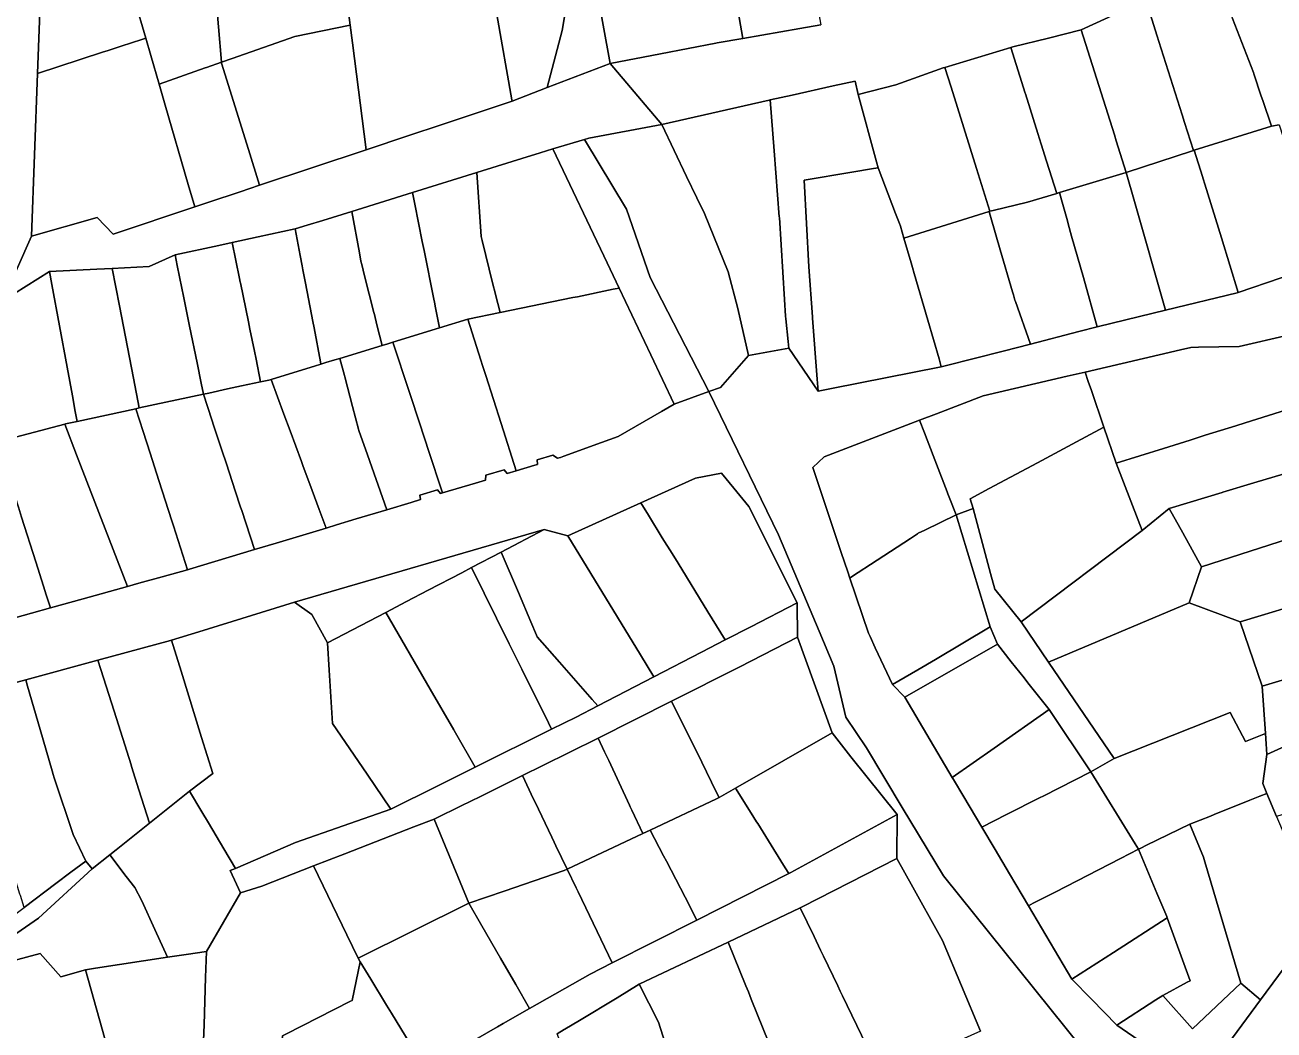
# Model space of a CAD drawing. Header units: inches. Extents: x 469449 to 472390, y 1000542 to 1004361.
# Drawn here: x 471324.5 to 471535.2, y 1001731.5 to 1001900.9 of the extents above; entities that cross this region are included whole.
import ezdxf

# ---------------------------------------------------------------- set-up
doc = ezdxf.new("R2010")
doc.units = ezdxf.units.IN
doc.header["$MEASUREMENT"] = 0
doc.layers.add('Gulele_10_07_New_Parcel', color=7, linetype='Continuous')

msp = doc.modelspace()

# ---------------------------------------------------------------- linework, layer by layer
at = {"layer": 'Gulele_10_07_New_Parcel'}
for points in [[(471309.84, 1001982.46), (471324.54, 1001937.45), (471326.02, 1001919.68), (471327.15, 1001906.08), (471326.65, 1001892.74), (471325.63, 1001865.32), (471320.82, 1001854.41)], [(471420.76, 1001908), (471423.2, 1001894.43), (471412.58, 1001890.35), (471415.13, 1001899.99), (471415.83, 1001904.31)], [(471507.21, 1001902.2), (471502.66, 1001900.08), (471497.13, 1001898.71), (471491.13, 1001897.22), (471490.8, 1001897.12), (471479.66, 1001893.76), (471479.35, 1001893.67), (471472.17, 1001891.1), (471471.39, 1001890.82), (471465.04, 1001889.19), (471464.52, 1001891.45), (471460.82, 1001890.63), (471453.9, 1001889.1), (471450.17, 1001888.27), (471450.02, 1001888.24), (471431.91, 1001884.13), (471423.2, 1001894.43), (471431.71, 1001896.06), (471441.01, 1001897.85), (471441.28, 1001897.9), (471445.56, 1001898.64), (471455.18, 1001900.32), (471458.72, 1001900.94)], [(471536.02, 1001884.09), (471534.72, 1001883.83), (471533.27, 1001888.17), (471533.01, 1001888.94), (471531.77, 1001892.65), (471531.69, 1001892.91), (471528.13, 1001901.99)], [(471510.25, 1001719.21), (471479.44, 1001757.52), (471472.47, 1001769.01), (471466.43, 1001779.06), (471462.96, 1001784.23), (471460.93, 1001792.85), (471458.46, 1001798.72), (471451.59, 1001814.98), (471439.87, 1001839.12), (471441.8, 1001839.82), (471446.55, 1001845.22), (471453.32, 1001846.45), (471458.28, 1001839.22), (471460.55, 1001839.67), (471479.05, 1001843.32), (471479.68, 1001843.44), (471484.61, 1001844.71), (471489.48, 1001845.96), (471494.08, 1001847.14), (471502.23, 1001849.24), (471505.33, 1001850.04), (471505.56, 1001850.1), (471516.83, 1001852.84), (471528.93, 1001855.79), (471529.1, 1001855.85), (471543.61, 1001860.74)], [(471537.52, 1001848.63), (471529.26, 1001846.7), (471522.4, 1001846.6), (471521.15, 1001846.58), (471519.4, 1001846.17), (471503.31, 1001842.41), (471500.26, 1001841.7), (471486.12, 1001838.4), (471478.24, 1001835.39), (471475.37, 1001834.29), (471459.27, 1001828.14), (471457.38, 1001826.34), (471462.19, 1001812.02), (471463.28, 1001808.77), (471463.65, 1001807.7), (471466.78, 1001798.38), (471467.04, 1001797.83), (471467.92, 1001795.95), (471470.83, 1001789.74), (471472.88, 1001787.61), (471480.89, 1001774.1), (471481.12, 1001773.73), (471482.84, 1001770.82), (471485.88, 1001765.7), (471488.12, 1001761.93), (471490.53, 1001757.87), (471493.74, 1001752.47), (471501.07, 1001740.11), (471504.39, 1001736.71), (471508.64, 1001732.36), (471522.67, 1001722.71)], [(471316.9, 1001799.37), (471325.64, 1001801.79), (471328.82, 1001802.67), (471334.37, 1001804.21), (471341.83, 1001806.28), (471343.75, 1001806.81), (471347.66, 1001807.9), (471351.95, 1001809.08), (471352.27, 1001809.17), (471363.25, 1001812.48), (471366.9, 1001813.58), (471375.3, 1001816.12), (471377.04, 1001816.64), (471380.38, 1001817.65), (471385.55, 1001819.2), (471389.65, 1001820.44), (471391.2, 1001820.91), (471391.13, 1001821.64), (471394.12, 1001822.58), (471394.62, 1001821.94), (471394.95, 1001822.04), (471400.48, 1001823.71), (471402.18, 1001824.22), (471402.23, 1001825.05), (471405.35, 1001825.93), (471405.83, 1001825.32), (471407.37, 1001825.78), (471410.52, 1001826.73), (471410.95, 1001826.86), (471410.9, 1001827.6), (471413.54, 1001828.38), (471414.33, 1001827.88), (471414.85, 1001828.04), (471415.41, 1001828.24), (471421.75, 1001830.52), (471424.56, 1001831.53), (471431.84, 1001835.74), (471434.02, 1001837), (471439.87, 1001839.12), (471451.59, 1001814.98), (471458.46, 1001798.72), (471460.93, 1001792.85), (471462.96, 1001784.23), (471466.43, 1001779.06), (471472.47, 1001769.01), (471479.44, 1001757.52), (471510.25, 1001719.21)], [(471485.66, 1001731.31), (471482.45, 1001738.95), (471479.24, 1001746.6), (471478.67, 1001747.62), (471474.25, 1001755.58), (471471.55, 1001760.44), (471471.58, 1001767.87), (471463.82, 1001777.59), (471460.67, 1001781.6), (471454.81, 1001797.75), (471454.72, 1001803.54), (471446.62, 1001819.75), (471444.09, 1001822.82), (471441.97, 1001825.37), (471437.62, 1001824.53), (471428.38, 1001820.36), (471416.05, 1001814.83), (471412.08, 1001815.87), (471369.97, 1001803.65), (471353.85, 1001798.64), (471349.25, 1001797.21), (471349.08, 1001797.16), (471336.84, 1001793.85), (471324.67, 1001790.56), (471317.32, 1001788.58)], [(471392, 1001725.04), (471404.22, 1001732.06), (471405.17, 1001732.6), (471409.61, 1001735.14), (471419.81, 1001740.96), (471423.52, 1001742.84), (471437.83, 1001750.06), (471453.36, 1001757.89), (471453.66, 1001758.05), (471471.58, 1001767.87), (471471.55, 1001760.44), (471455.6, 1001752.29), (471455.26, 1001752.13), (471443.11, 1001746.35), (471428.08, 1001739.22), (471424.37, 1001736.97), (471418.02, 1001733.14), (471415.55, 1001731.64), (471415.44, 1001731.58), (471414.29, 1001730.86)], [(471320.12, 1001742.54), (471327.07, 1001744.43), (471330.57, 1001740.47), (471334.71, 1001741.67), (471337.54, 1001731.65), (471338.44, 1001728.45), (471344.08, 1001728.43), (471344.83, 1001728.43), (471354.58, 1001728.39), (471357.41, 1001726.84), (471355.86, 1001721.04), (471338.01, 1001716.02), (471332.17, 1001714.37), (471332.45, 1001720.58), (471330.27, 1001720.69), (471330.28, 1001721.28), (471330.33, 1001723.91), (471306.72, 1001723.51)]]:
    msp.add_lwpolyline(points, dxfattribs=at)
for points in [[(471415.83, 1001904.31), (471415.13, 1001899.99), (471412.58, 1001890.35), (471406.69, 1001888.08), (471406.65, 1001888.31), (471404.1, 1001902.7), (471390.43, 1001911.62), (471378.19, 1001910.26), (471377.43, 1001916.26), (471376.47, 1001922.9), (471366.33, 1001933.75), (471347.24, 1001957.57), (471355.78, 1001959.36), (471360.54, 1001945.26), (471368.16, 1001938.59), (471376.3, 1001928.25), (471395.82, 1001912.22)], [(471455.18, 1001900.32), (471445.56, 1001898.64), (471444.98, 1001902.15), (471443.64, 1001910.12), (471442.91, 1001914.49), (471442.09, 1001919.43), (471442.01, 1001920.65), (471454.69, 1001923.24), (471455.81, 1001917.05), (471455.89, 1001916.6), (471457.96, 1001905.16), (471458.72, 1001900.94)], [(471359.46, 1001895.27), (471357.68, 1001894.64), (471357.18, 1001900.59), (471356.55, 1001908.04), (471356.39, 1001910.02), (471355.79, 1001917.19), (471376.47, 1001922.9), (471377.43, 1001916.26), (471378.19, 1001910.26), (471379.38, 1001900.88), (471370.01, 1001898.96), (471367.95, 1001898.24)], [(471431.71, 1001896.06), (471423.2, 1001894.43), (471420.76, 1001908), (471420.72, 1001908.16), (471419.19, 1001914.09), (471419.1, 1001914.46), (471418.99, 1001917.24), (471423.62, 1001917.31), (471427.01, 1001917.36), (471437.43, 1001919.28), (471440.13, 1001919.36), (471442.09, 1001919.43), (471442.91, 1001914.49), (471443.64, 1001910.12), (471444.98, 1001902.15), (471445.56, 1001898.64), (471441.28, 1001897.9), (471441.01, 1001897.85)], [(471354.91, 1001893.67), (471347.15, 1001890.95), (471345.76, 1001895.76), (471344.91, 1001898.71), (471343.08, 1001905), (471342.59, 1001906.72), (471341.89, 1001909.11), (471341.17, 1001911.61), (471347.14, 1001913.89), (471349.94, 1001914.96), (471355.79, 1001917.19), (471356.39, 1001910.02), (471356.55, 1001908.04), (471357.18, 1001900.59), (471357.68, 1001894.64), (471355.16, 1001893.76)], [(471330.22, 1001893.91), (471326.65, 1001892.74), (471327.15, 1001906.08), (471330.96, 1001907.58), (471338.65, 1001910.61), (471341.17, 1001911.61), (471341.89, 1001909.11), (471342.59, 1001906.72), (471343.08, 1001905), (471344.91, 1001898.71), (471344.23, 1001898.49), (471340.74, 1001897.35), (471338.56, 1001896.63), (471337.61, 1001896.32)], [(471389.28, 1001882.29), (471382.04, 1001879.87), (471379.76, 1001897.9), (471379.38, 1001900.88), (471378.19, 1001910.26), (471390.43, 1001911.62), (471404.1, 1001902.7), (471406.65, 1001888.31), (471406.69, 1001888.08), (471394.69, 1001884.09)], [(471521.7, 1001879.79), (471521.57, 1001879.75), (471520.06, 1001884.49), (471519.65, 1001885.78), (471515.72, 1001898.15), (471515.44, 1001899.03), (471513.97, 1001903.67), (471526.47, 1001906.24), (471528.13, 1001901.99), (471531.69, 1001892.91), (471531.77, 1001892.65), (471533.01, 1001888.94), (471533.27, 1001888.17), (471534.72, 1001883.83)], [(471521.39, 1001879.69), (471510.24, 1001876.05), (471508.55, 1001881.39), (471508.24, 1001882.4), (471502.66, 1001900.08), (471507.21, 1001902.2), (471507.54, 1001902.35), (471513.97, 1001903.67), (471515.44, 1001899.03), (471515.72, 1001898.15), (471519.65, 1001885.78), (471520.06, 1001884.49), (471521.57, 1001879.75)], [(471382.04, 1001879.87), (471364.08, 1001873.89), (471362.21, 1001879.92), (471357.69, 1001894.49), (471357.68, 1001894.64), (471359.46, 1001895.27), (471367.95, 1001898.24), (471370.01, 1001898.96), (471379.38, 1001900.88), (471379.76, 1001897.9)], [(471498.98, 1001872.65), (471498.52, 1001872.52), (471496.81, 1001877.97), (471495.91, 1001880.84), (471495.35, 1001882.62), (471493.25, 1001889.31), (471493.21, 1001889.42), (471490.8, 1001897.12), (471491.13, 1001897.22), (471497.13, 1001898.71), (471502.66, 1001900.08), (471508.24, 1001882.4), (471508.55, 1001881.39), (471510.24, 1001876.05)], [(471353.15, 1001870.25), (471339.4, 1001865.67), (471336.72, 1001868.46), (471325.63, 1001865.32), (471326.65, 1001892.74), (471330.22, 1001893.91), (471337.61, 1001896.32), (471338.56, 1001896.63), (471340.74, 1001897.35), (471344.23, 1001898.49), (471344.91, 1001898.71), (471345.76, 1001895.76), (471347.15, 1001890.95), (471348.18, 1001887.42), (471352.06, 1001874.03)], [(471487.81, 1001869.67), (471487.25, 1001869.54), (471485.01, 1001876.7), (471480.7, 1001890.45), (471479.66, 1001893.76), (471490.8, 1001897.12), (471493.21, 1001889.42), (471493.25, 1001889.31), (471495.35, 1001882.62), (471495.91, 1001880.84), (471496.81, 1001877.97), (471498.52, 1001872.52), (471493.57, 1001871.03)], [(471431.91, 1001884.13), (471419.61, 1001881.85), (471418.88, 1001881.63), (471413.57, 1001880.03), (471411.39, 1001879.36), (471408.33, 1001878.41), (471404.16, 1001877.11), (471400.7, 1001876.04), (471389.88, 1001872.68), (471379.66, 1001869.5), (471374.75, 1001867.98), (471372.14, 1001867.17), (471370.08, 1001866.53), (471363.83, 1001865.18), (471359.46, 1001864.23), (471357.22, 1001863.75), (471349.86, 1001862.16), (471345.49, 1001860.18), (471339.23, 1001859.88), (471336.66, 1001859.75), (471328.68, 1001859.36), (471320.82, 1001854.41), (471325.63, 1001865.32), (471336.72, 1001868.46), (471339.4, 1001865.67), (471353.15, 1001870.25), (471355.51, 1001871.03), (471360.8, 1001872.8), (471364.08, 1001873.89), (471382.04, 1001879.87), (471389.28, 1001882.29), (471394.69, 1001884.09), (471406.69, 1001888.08), (471412.58, 1001890.35), (471423.2, 1001894.43)], [(471355.51, 1001871.03), (471353.15, 1001870.25), (471352.06, 1001874.03), (471348.18, 1001887.42), (471347.15, 1001890.95), (471354.91, 1001893.67), (471355.16, 1001893.76), (471357.68, 1001894.64), (471357.69, 1001894.49), (471362.21, 1001879.92), (471364.08, 1001873.89), (471360.8, 1001872.8)], [(471487.1, 1001869.49), (471472.75, 1001864.98), (471472.15, 1001867.03), (471471.99, 1001867.45), (471471.35, 1001869.13), (471468.38, 1001876.83), (471468.11, 1001877.86), (471465.04, 1001889.19), (471471.39, 1001890.82), (471472.17, 1001891.1), (471479.35, 1001893.67), (471479.66, 1001893.76), (471480.7, 1001890.45), (471485.01, 1001876.7), (471487.25, 1001869.54)], [(471458.13, 1001841.21), (471458.28, 1001839.22), (471453.32, 1001846.45), (471453.21, 1001847.56), (471452.85, 1001851.38), (471452.8, 1001851.85), (471452.63, 1001854.62), (471451.74, 1001868.46), (471451.73, 1001868.57), (471450.85, 1001879.68), (471450.17, 1001888.27), (471453.9, 1001889.1), (471460.82, 1001890.63), (471464.52, 1001891.45), (471465.04, 1001889.19), (471468.11, 1001877.86), (471468.38, 1001876.83), (471467.63, 1001876.7), (471463.96, 1001876.09), (471455.91, 1001874.76), (471456.73, 1001860.16), (471457.32, 1001851.73), (471457.34, 1001851.49)], [(471453.32, 1001846.45), (471446.55, 1001845.22), (471444.74, 1001853.15), (471443.11, 1001859.3), (471439.12, 1001869.15), (471437.84, 1001871.8), (471436.11, 1001875.39), (471431.91, 1001884.13), (471450.02, 1001888.24), (471450.17, 1001888.27), (471450.85, 1001879.68), (471451.73, 1001868.57), (471451.74, 1001868.46), (471452.63, 1001854.62), (471452.8, 1001851.85), (471452.85, 1001851.38), (471453.21, 1001847.56)], [(471436.11, 1001875.39), (471437.84, 1001871.8), (471439.12, 1001869.15), (471443.11, 1001859.3), (471444.74, 1001853.15), (471446.55, 1001845.22), (471441.8, 1001839.82), (471439.87, 1001839.12), (471429.93, 1001858.35), (471425.99, 1001869.89), (471418.88, 1001881.63), (471419.61, 1001881.85), (471431.91, 1001884.13)], [(471543.61, 1001860.74), (471529.1, 1001855.85), (471526.27, 1001865.03), (471523.46, 1001874.11), (471523.19, 1001874.97), (471523.07, 1001875.36), (471521.7, 1001879.79), (471534.72, 1001883.83), (471536.02, 1001884.09), (471537.38, 1001879.9)], [(471439.87, 1001839.12), (471434.02, 1001837), (471430.06, 1001845.33), (471424.72, 1001856.57), (471422.69, 1001860.84), (471413.57, 1001880.03), (471418.88, 1001881.63), (471425.99, 1001869.89), (471429.93, 1001858.35)], [(471416.9, 1001854.96), (471404.64, 1001852.44), (471403.88, 1001855.5), (471403.82, 1001855.75), (471403.45, 1001857.24), (471401.62, 1001864.6), (471401.46, 1001865.24), (471400.7, 1001876.04), (471404.16, 1001877.11), (471408.33, 1001878.41), (471411.39, 1001879.36), (471413.57, 1001880.03), (471422.69, 1001860.84), (471424.72, 1001856.57), (471423.71, 1001856.36), (471417.72, 1001855.12)], [(471528.93, 1001855.79), (471516.83, 1001852.84), (471511.62, 1001871.18), (471510.24, 1001876.05), (471521.39, 1001879.69), (471521.57, 1001879.75), (471521.7, 1001879.79), (471523.07, 1001875.36), (471523.19, 1001874.97), (471523.46, 1001874.11), (471526.27, 1001865.03), (471529.1, 1001855.85)], [(471460.55, 1001839.67), (471458.28, 1001839.22), (471458.13, 1001841.21), (471457.34, 1001851.49), (471457.32, 1001851.73), (471456.73, 1001860.16), (471455.91, 1001874.76), (471463.96, 1001876.09), (471467.63, 1001876.7), (471468.38, 1001876.83), (471471.35, 1001869.13), (471471.99, 1001867.45), (471472.15, 1001867.03), (471472.75, 1001864.98), (471473.95, 1001860.85), (471474.19, 1001860.04), (471474.48, 1001859.02), (471476.77, 1001851.15), (471478.67, 1001844.63), (471479.05, 1001843.32)], [(471399.21, 1001851.32), (471394.45, 1001849.86), (471393.77, 1001853.26), (471393.59, 1001854.17), (471393.49, 1001854.68), (471391.84, 1001862.88), (471391.53, 1001864.43), (471390.27, 1001870.73), (471389.88, 1001872.68), (471400.7, 1001876.04), (471401.46, 1001865.24), (471401.62, 1001864.6), (471403.45, 1001857.24), (471403.82, 1001855.75), (471403.88, 1001855.5), (471404.64, 1001852.44)], [(471505.56, 1001850.1), (471505.33, 1001850.04), (471503, 1001858.34), (471501.03, 1001865.34), (471500.46, 1001867.37), (471500.31, 1001867.91), (471499.31, 1001871.46), (471498.98, 1001872.65), (471510.24, 1001876.05), (471511.62, 1001871.18), (471516.83, 1001852.84)], [(471385.71, 1001847.19), (471384.78, 1001846.91), (471383.89, 1001850.39), (471383.45, 1001852.13), (471383.38, 1001852.43), (471381.81, 1001858.61), (471381.32, 1001860.52), (471381.17, 1001861.13), (471380.92, 1001862.49), (471379.66, 1001869.5), (471389.88, 1001872.68), (471390.27, 1001870.73), (471391.53, 1001864.43), (471391.84, 1001862.88), (471393.49, 1001854.68), (471393.59, 1001854.17), (471393.77, 1001853.26), (471394.45, 1001849.86), (471386.58, 1001847.46)], [(471502.23, 1001849.24), (471494.08, 1001847.14), (471491.56, 1001854.28), (471491.47, 1001854.54), (471491.21, 1001855.44), (471491.06, 1001855.94), (471488.99, 1001863.04), (471488.26, 1001865.52), (471487.29, 1001868.85), (471487.1, 1001869.49), (471487.25, 1001869.54), (471487.81, 1001869.67), (471493.57, 1001871.03), (471498.52, 1001872.52), (471498.98, 1001872.65), (471499.31, 1001871.46), (471500.31, 1001867.91), (471500.46, 1001867.37), (471501.03, 1001865.34), (471503, 1001858.34), (471505.33, 1001850.04)], [(471375.24, 1001844), (471374.44, 1001843.75), (471374.37, 1001844.11), (471373.27, 1001849.87), (471373.06, 1001850.94), (471372.84, 1001852.11), (471371.82, 1001857.42), (471371.39, 1001859.66), (471371.27, 1001860.3), (471370.93, 1001862.04), (471370.08, 1001866.53), (471372.14, 1001867.17), (471374.75, 1001867.98), (471379.66, 1001869.5), (471380.92, 1001862.49), (471381.17, 1001861.13), (471381.32, 1001860.52), (471381.81, 1001858.61), (471383.38, 1001852.43), (471383.45, 1001852.13), (471383.89, 1001850.39), (471384.78, 1001846.91), (471377.61, 1001844.72), (471376.77, 1001844.46)], [(471479.68, 1001843.44), (471479.05, 1001843.32), (471478.67, 1001844.63), (471476.77, 1001851.15), (471474.48, 1001859.02), (471474.19, 1001860.04), (471473.95, 1001860.85), (471472.75, 1001864.98), (471487.1, 1001869.49), (471487.29, 1001868.85), (471488.26, 1001865.52), (471488.99, 1001863.04), (471491.06, 1001855.94), (471491.21, 1001855.44), (471491.47, 1001854.54), (471491.56, 1001854.28), (471494.08, 1001847.14), (471489.48, 1001845.96), (471484.61, 1001844.71)], [(471365.67, 1001841.07), (471364.27, 1001840.77), (471363.49, 1001844.61), (471363.21, 1001845.95), (471362.45, 1001849.67), (471362.2, 1001850.9), (471360.86, 1001857.44), (471360.84, 1001857.54), (471360.71, 1001858.17), (471359.46, 1001864.23), (471363.83, 1001865.18), (471370.08, 1001866.53), (471370.93, 1001862.04), (471371.27, 1001860.3), (471371.39, 1001859.66), (471371.82, 1001857.42), (471372.84, 1001852.11), (471373.06, 1001850.94), (471373.27, 1001849.87), (471374.37, 1001844.11), (471374.44, 1001843.75), (471373.36, 1001843.42), (471369.89, 1001842.36), (471366.03, 1001841.18)], [(471355.51, 1001838.88), (471354.63, 1001838.69), (471354.25, 1001840.55), (471353.56, 1001843.97), (471352.3, 1001850.13), (471351.27, 1001855.2), (471351, 1001856.53), (471350.21, 1001860.4), (471349.86, 1001862.16), (471357.22, 1001863.75), (471359.46, 1001864.23), (471360.71, 1001858.17), (471360.84, 1001857.54), (471360.86, 1001857.44), (471362.2, 1001850.9), (471362.45, 1001849.67), (471363.21, 1001845.95), (471363.49, 1001844.61), (471364.27, 1001840.77), (471361.05, 1001840.08), (471358.67, 1001839.56)], [(471354.63, 1001838.69), (471343.8, 1001836.36), (471342.82, 1001841.4), (471340.46, 1001853.58), (471339.23, 1001859.88), (471345.49, 1001860.18), (471349.86, 1001862.16), (471350.21, 1001860.4), (471351, 1001856.53), (471351.27, 1001855.2), (471352.3, 1001850.13), (471353.56, 1001843.97), (471354.25, 1001840.55)], [(471319.91, 1001830.68), (471307.56, 1001827.45), (471304.38, 1001830.64), (471320.82, 1001854.41), (471328.68, 1001859.36), (471329.08, 1001857.18), (471331.64, 1001843.26), (471332.53, 1001838.41), (471333.02, 1001835.78), (471333.32, 1001834.1), (471331.34, 1001833.68), (471331.24, 1001833.65)], [(471343.22, 1001836.24), (471333.32, 1001834.1), (471333.02, 1001835.78), (471332.53, 1001838.41), (471331.64, 1001843.26), (471329.08, 1001857.18), (471328.68, 1001859.36), (471336.66, 1001859.75), (471339.23, 1001859.88), (471340.46, 1001853.58), (471342.82, 1001841.4), (471343.8, 1001836.36)], [(471421.75, 1001830.52), (471415.41, 1001828.24), (471414.85, 1001828.04), (471414.33, 1001827.88), (471413.54, 1001828.38), (471410.9, 1001827.6), (471410.95, 1001826.86), (471410.52, 1001826.73), (471407.37, 1001825.78), (471404.83, 1001833.73), (471402.24, 1001841.85), (471401.7, 1001843.52), (471401.42, 1001844.41), (471399.21, 1001851.32), (471404.64, 1001852.44), (471416.9, 1001854.96), (471417.72, 1001855.12), (471423.71, 1001856.36), (471424.72, 1001856.57), (471430.06, 1001845.33), (471434.02, 1001837), (471431.84, 1001835.74), (471424.56, 1001831.53)], [(471404.83, 1001833.73), (471407.37, 1001825.78), (471405.83, 1001825.32), (471405.35, 1001825.93), (471402.23, 1001825.05), (471402.18, 1001824.22), (471400.48, 1001823.71), (471394.95, 1001822.04), (471392.53, 1001829.38), (471392.09, 1001830.74), (471389.66, 1001838.1), (471389.32, 1001839.16), (471386.58, 1001847.46), (471394.45, 1001849.86), (471399.21, 1001851.32), (471401.42, 1001844.41), (471401.7, 1001843.52), (471402.24, 1001841.85)], [(471516.49, 1001829.54), (471508.55, 1001827.05), (471506.48, 1001833.13), (471504.37, 1001839.3), (471503.84, 1001840.85), (471503.31, 1001842.41), (471519.4, 1001846.17), (471521.15, 1001846.58), (471522.4, 1001846.6), (471529.26, 1001846.7), (471537.52, 1001848.63), (471545.05, 1001850.39), (471545.74, 1001850.55), (471547.75, 1001844.34), (471549.02, 1001840.43), (471549.23, 1001839.79), (471543.18, 1001837.9), (471530.29, 1001833.86), (471528.73, 1001833.37), (471523.56, 1001831.75), (471521.04, 1001830.96), (471519.24, 1001830.4)], [(471392.53, 1001829.38), (471394.95, 1001822.04), (471394.62, 1001821.94), (471394.12, 1001822.58), (471391.13, 1001821.64), (471391.2, 1001820.91), (471389.65, 1001820.44), (471385.55, 1001819.2), (471382.31, 1001828.44), (471380.85, 1001832.59), (471380.78, 1001832.8), (471379.77, 1001836.62), (471378.45, 1001841.59), (471378.39, 1001841.81), (471377.61, 1001844.72), (471384.78, 1001846.91), (471385.71, 1001847.19), (471386.58, 1001847.46), (471389.32, 1001839.16), (471389.66, 1001838.1), (471392.09, 1001830.74)], [(471377.04, 1001816.64), (471375.3, 1001816.12), (471374.15, 1001819.25), (471372.57, 1001823.5), (471371.46, 1001826.51), (471371.16, 1001827.33), (471369.24, 1001832.5), (471368.19, 1001835.34), (471366.03, 1001841.18), (471369.89, 1001842.36), (471373.36, 1001843.42), (471374.44, 1001843.75), (471375.24, 1001844), (471376.77, 1001844.46), (471377.61, 1001844.72), (471378.39, 1001841.81), (471378.45, 1001841.59), (471379.77, 1001836.62), (471380.78, 1001832.8), (471380.85, 1001832.59), (471382.31, 1001828.44), (471385.55, 1001819.2), (471380.38, 1001817.65)], [(471366.9, 1001813.58), (471363.25, 1001812.48), (471361.09, 1001819.06), (471360.9, 1001819.62), (471359.98, 1001822.42), (471358.5, 1001826.92), (471357.73, 1001829.27), (471356.4, 1001833.31), (471356.06, 1001834.35), (471354.63, 1001838.69), (471355.51, 1001838.88), (471358.67, 1001839.56), (471361.05, 1001840.08), (471364.27, 1001840.77), (471365.67, 1001841.07), (471366.03, 1001841.18), (471368.19, 1001835.34), (471369.24, 1001832.5), (471371.16, 1001827.33), (471371.46, 1001826.51), (471372.57, 1001823.5), (471374.15, 1001819.25), (471375.3, 1001816.12)], [(471484.41, 1001819.44), (471481.54, 1001818.35), (471480.39, 1001821.33), (471480.17, 1001821.88), (471480.04, 1001822.23), (471478.23, 1001826.91), (471476.65, 1001830.99), (471476.2, 1001832.15), (471475.37, 1001834.29), (471478.24, 1001835.39), (471486.12, 1001838.4), (471500.26, 1001841.7), (471503.31, 1001842.41), (471503.84, 1001840.85), (471504.37, 1001839.3), (471506.48, 1001833.13), (471501.12, 1001830.27), (471495.27, 1001827.14), (471487.12, 1001822.79), (471483.89, 1001821.06)], [(471517.48, 1001819.44), (471512.91, 1001815.69), (471512.23, 1001817.45), (471508.55, 1001827.05), (471516.49, 1001829.54), (471519.24, 1001830.4), (471521.04, 1001830.96), (471523.56, 1001831.75), (471528.73, 1001833.37), (471530.29, 1001833.86), (471543.18, 1001837.9), (471549.23, 1001839.79), (471552.44, 1001829.92), (471545.57, 1001827.86), (471531.75, 1001823.72), (471526.51, 1001822.15), (471526.41, 1001822.12), (471518.03, 1001819.61)], [(471352.27, 1001809.17), (471351.95, 1001809.08), (471349.58, 1001816.47), (471349.3, 1001817.34), (471347.11, 1001824.15), (471345.63, 1001828.74), (471344.46, 1001832.38), (471343.22, 1001836.24), (471343.8, 1001836.36), (471354.63, 1001838.69), (471356.06, 1001834.35), (471356.4, 1001833.31), (471357.73, 1001829.27), (471358.5, 1001826.92), (471359.98, 1001822.42), (471360.9, 1001819.62), (471361.09, 1001819.06), (471363.25, 1001812.48)], [(471343.75, 1001806.81), (471341.83, 1001806.28), (471333.24, 1001828.48), (471331.24, 1001833.65), (471331.34, 1001833.68), (471333.32, 1001834.1), (471343.22, 1001836.24), (471344.46, 1001832.38), (471345.63, 1001828.74), (471347.11, 1001824.15), (471349.3, 1001817.34), (471349.58, 1001816.47), (471351.95, 1001809.08), (471347.66, 1001807.9)], [(471334.37, 1001804.21), (471328.82, 1001802.67), (471328.12, 1001804.85), (471327.65, 1001806.35), (471326.34, 1001810.45), (471323.96, 1001817.94), (471323.43, 1001819.62), (471321.77, 1001824.84), (471320.5, 1001828.82), (471319.91, 1001830.68), (471331.24, 1001833.65), (471333.24, 1001828.48), (471341.83, 1001806.28)], [(471463.92, 1001807.88), (471463.65, 1001807.7), (471463.28, 1001808.77), (471462.19, 1001812.02), (471457.38, 1001826.34), (471459.27, 1001828.14), (471475.37, 1001834.29), (471476.2, 1001832.15), (471476.65, 1001830.99), (471478.23, 1001826.91), (471480.04, 1001822.23), (471480.17, 1001821.88), (471480.39, 1001821.33), (471481.54, 1001818.35), (471476.25, 1001815.77), (471475.17, 1001815.25), (471475.04, 1001815.16), (471473.84, 1001814.37), (471468.21, 1001810.69)], [(471512.91, 1001815.69), (471492.53, 1001800.31), (471488.07, 1001805.83), (471487.36, 1001808.48), (471484.41, 1001819.44), (471483.89, 1001821.06), (471487.12, 1001822.79), (471495.27, 1001827.14), (471501.12, 1001830.27), (471506.48, 1001833.13), (471508.55, 1001827.05), (471512.23, 1001817.45)], [(471325.64, 1001801.79), (471316.9, 1001799.37), (471316.15, 1001802.6), (471315.24, 1001806.53), (471313.97, 1001811.96), (471308.85, 1001824.34), (471307.56, 1001827.45), (471319.91, 1001830.68), (471320.5, 1001828.82), (471321.77, 1001824.84), (471323.43, 1001819.62), (471323.96, 1001817.94), (471326.34, 1001810.45), (471327.65, 1001806.35), (471328.12, 1001804.85), (471328.82, 1001802.67)], [(471536.01, 1001813.79), (471522.95, 1001809.61), (471519.77, 1001815.34), (471517.48, 1001819.44), (471518.03, 1001819.61), (471526.41, 1001822.12), (471526.51, 1001822.15), (471531.75, 1001823.72), (471545.57, 1001827.86), (471552.44, 1001829.92), (471552.64, 1001829.3), (471553.17, 1001827.68), (471553.48, 1001826.73), (471555.64, 1001820.08), (471545.06, 1001816.69), (471542.25, 1001815.79), (471541.42, 1001815.53), (471539.62, 1001814.95)], [(471446.91, 1001799.49), (471442.63, 1001797.27), (471439.7, 1001802.02), (471434.66, 1001810.19), (471433.64, 1001811.83), (471432, 1001814.49), (471429.67, 1001818.27), (471428.38, 1001820.36), (471437.62, 1001824.53), (471441.97, 1001825.37), (471444.09, 1001822.82), (471446.62, 1001819.75), (471454.72, 1001803.54)], [(471438.63, 1001795.21), (471430.6, 1001791.05), (471428.32, 1001794.77), (471416.05, 1001814.83), (471428.38, 1001820.36), (471429.67, 1001818.27), (471432, 1001814.49), (471433.64, 1001811.83), (471434.66, 1001810.19), (471439.7, 1001802.02), (471442.63, 1001797.27)], [(471533.01, 1001801.38), (471529.47, 1001800.31), (471520.82, 1001803.54), (471522.95, 1001809.61), (471536.01, 1001813.79), (471539.62, 1001814.95), (471541.42, 1001815.53), (471542.25, 1001815.79), (471545.06, 1001816.69), (471555.64, 1001820.08), (471557.75, 1001813.57), (471557.82, 1001813.37), (471559.13, 1001809.23), (471556.71, 1001808.5), (471545.04, 1001804.99), (471536.67, 1001802.48)], [(471475.08, 1001792.24), (471470.83, 1001789.74), (471467.92, 1001795.95), (471467.04, 1001797.83), (471466.78, 1001798.38), (471463.65, 1001807.7), (471463.92, 1001807.88), (471468.21, 1001810.69), (471473.84, 1001814.37), (471475.04, 1001815.16), (471475.17, 1001815.25), (471476.25, 1001815.77), (471481.54, 1001818.35), (471487.31, 1001799.45), (471478.05, 1001793.99)], [(471487.36, 1001808.48), (471488.07, 1001805.83), (471492.53, 1001800.31), (471497.14, 1001793.53), (471508.21, 1001777.29), (471504.24, 1001775.03), (471497.21, 1001785.54), (471493.65, 1001790.05), (471493, 1001790.87), (471490.85, 1001793.59), (471488.5, 1001796.56), (471487.31, 1001799.45), (471481.54, 1001818.35), (471484.41, 1001819.44)], [(471520.82, 1001803.54), (471497.14, 1001793.53), (471492.53, 1001800.31), (471512.91, 1001815.69), (471517.48, 1001819.44), (471519.77, 1001815.34), (471522.95, 1001809.61)], [(471404.84, 1001812.08), (471399.85, 1001809.47), (471398.17, 1001808.59), (471392.53, 1001805.64), (471388.87, 1001803.73), (471385.38, 1001801.9), (471375.54, 1001796.76), (471372.9, 1001801.58), (471369.97, 1001803.65), (471412.08, 1001815.87)], [(471430.6, 1001791.05), (471421.14, 1001786.14), (471420.17, 1001787.25), (471415.46, 1001792.6), (471414.64, 1001793.52), (471410.89, 1001797.78), (471410.77, 1001798.08), (471409.83, 1001800.3), (471407.74, 1001805.24), (471404.84, 1001812.08), (471412.08, 1001815.87), (471416.05, 1001814.83), (471428.32, 1001794.77)], [(471417.45, 1001784.23), (471413.34, 1001782.2), (471412.28, 1001784.34), (471410.23, 1001788.48), (471408.32, 1001792.35), (471406.2, 1001796.63), (471399.85, 1001809.47), (471404.84, 1001812.08), (471407.74, 1001805.24), (471409.83, 1001800.3), (471410.77, 1001798.08), (471410.89, 1001797.78), (471414.64, 1001793.52), (471415.46, 1001792.6), (471420.17, 1001787.25), (471421.14, 1001786.14)], [(471413.34, 1001782.2), (471400.47, 1001775.8), (471396.9, 1001782.01), (471396.85, 1001782.1), (471392.88, 1001788.94), (471385.38, 1001801.9), (471388.87, 1001803.73), (471392.53, 1001805.64), (471398.17, 1001808.59), (471399.85, 1001809.47), (471406.2, 1001796.63), (471408.32, 1001792.35), (471410.23, 1001788.48), (471412.28, 1001784.34)], [(471535.99, 1001790.34), (471533.18, 1001789.47), (471529.47, 1001800.31), (471533.01, 1001801.38), (471536.67, 1001802.48), (471545.04, 1001804.99), (471556.71, 1001808.5), (471559.13, 1001809.23), (471559.96, 1001806.64), (471561.55, 1001801.64), (471562.52, 1001798.57), (471560.39, 1001797.91), (471557.9, 1001797.13), (471551.42, 1001795.13), (471542.3, 1001792.3), (471541.27, 1001791.98), (471540.87, 1001791.85), (471536.51, 1001790.5)], [(471370.17, 1001763.15), (471360.04, 1001758.77), (471358.08, 1001762.06), (471355.47, 1001766.43), (471354.36, 1001768.28), (471352.28, 1001771.77), (471356.19, 1001774.75), (471354.31, 1001780.84), (471350.86, 1001791.99), (471349.25, 1001797.21), (471353.85, 1001798.64), (471369.97, 1001803.65), (471372.9, 1001801.58), (471375.54, 1001796.76), (471375.83, 1001792.16), (471376.41, 1001783.19), (471382.22, 1001774.62), (471386.22, 1001768.72)], [(471454.81, 1001797.75), (471445.08, 1001792.75), (471433.55, 1001786.95), (471421.18, 1001780.73), (471416.4, 1001778.33), (471411.87, 1001776.09), (471408.41, 1001774.39), (471401.34, 1001770.9), (471398.09, 1001769.3), (471393.75, 1001767.16), (471393.53, 1001767.07), (471390.1, 1001765.74), (471378.44, 1001761.22), (471373.18, 1001759.17), (471364.46, 1001755.78), (471360.87, 1001754.65), (471360.21, 1001756.08), (471359.15, 1001758.38), (471360.04, 1001758.77), (471370.17, 1001763.15), (471386.22, 1001768.72), (471394.02, 1001772.6), (471400.47, 1001775.8), (471413.34, 1001782.2), (471417.45, 1001784.23), (471421.14, 1001786.14), (471430.6, 1001791.05), (471438.63, 1001795.21), (471442.63, 1001797.27), (471446.91, 1001799.49), (471454.72, 1001803.54)], [(471533.18, 1001789.47), (471533.73, 1001781.49), (471530.32, 1001780.15), (471527.76, 1001785.02), (471508.21, 1001777.29), (471497.14, 1001793.53), (471520.82, 1001803.54), (471529.47, 1001800.31)], [(471394.02, 1001772.6), (471386.22, 1001768.72), (471382.22, 1001774.62), (471376.41, 1001783.19), (471375.83, 1001792.16), (471375.54, 1001796.76), (471385.38, 1001801.9), (471392.88, 1001788.94), (471396.85, 1001782.1), (471396.9, 1001782.01), (471400.47, 1001775.8)], [(471488.5, 1001796.56), (471472.88, 1001787.61), (471470.83, 1001789.74), (471475.08, 1001792.24), (471478.05, 1001793.99), (471487.31, 1001799.45)], [(471352.28, 1001771.77), (471345.53, 1001766.38), (471343.75, 1001772.01), (471342.51, 1001775.92), (471342.41, 1001776.22), (471339.56, 1001785.26), (471337.34, 1001792.27), (471336.84, 1001793.85), (471349.08, 1001797.16), (471349.25, 1001797.21), (471350.86, 1001791.99), (471354.31, 1001780.84), (471356.19, 1001774.75)], [(471444.35, 1001772.28), (471441.59, 1001770.7), (471441.1, 1001771.68), (471438.64, 1001776.66), (471433.55, 1001786.95), (471445.08, 1001792.75), (471454.81, 1001797.75), (471460.67, 1001781.6)], [(471539.63, 1001780.52), (471533.97, 1001777.96), (471533.85, 1001779.77), (471533.73, 1001781.49), (471533.18, 1001789.47), (471535.99, 1001790.34), (471536.51, 1001790.5), (471540.87, 1001791.85), (471541.27, 1001791.98), (471542.3, 1001792.3), (471551.42, 1001795.13), (471557.9, 1001797.13), (471560.39, 1001797.91), (471562.52, 1001798.57), (471565.56, 1001789), (471554.06, 1001785.76), (471545.11, 1001783.24), (471544.07, 1001782.95), (471542.13, 1001782.4)], [(471487.95, 1001779.05), (471480.89, 1001774.1), (471472.88, 1001787.61), (471488.5, 1001796.56), (471490.85, 1001793.59), (471493, 1001790.87), (471493.65, 1001790.05), (471497.21, 1001785.54)], [(471338.83, 1001761.05), (471335.86, 1001758.68), (471334.77, 1001760), (471332.64, 1001764.47), (471329.48, 1001774.04), (471329.31, 1001774.57), (471329.13, 1001775.19), (471327.1, 1001782.18), (471324.98, 1001789.48), (471324.67, 1001790.56), (471336.84, 1001793.85), (471337.34, 1001792.27), (471339.56, 1001785.26), (471342.41, 1001776.22), (471342.51, 1001775.92), (471343.75, 1001772.01), (471345.53, 1001766.38), (471342.15, 1001763.7), (471339.89, 1001761.89)], [(471329.72, 1001756.2), (471324.37, 1001752.18), (471323.75, 1001754.2), (471323.68, 1001754.42), (471321.02, 1001763.05), (471320.22, 1001765.64), (471319.73, 1001767.22), (471318.64, 1001770.73), (471317.56, 1001774.24), (471315.08, 1001782.27), (471313.46, 1001787.53), (471317.32, 1001788.58), (471324.67, 1001790.56), (471324.98, 1001789.48), (471327.1, 1001782.18), (471329.13, 1001775.19), (471329.31, 1001774.57), (471329.48, 1001774.04), (471332.64, 1001764.47), (471334.77, 1001760), (471332.26, 1001758.11)], [(471545.32, 1001770.54), (471535.59, 1001767.51), (471533.95, 1001771.41), (471533.24, 1001773.09), (471533.97, 1001777.96), (471539.63, 1001780.52), (471542.13, 1001782.4), (471544.07, 1001782.95), (471545.11, 1001783.24), (471554.06, 1001785.76), (471565.56, 1001789), (471565.74, 1001788.44), (471566.85, 1001784.95), (471566.81, 1001783.31), (471568.74, 1001777.83), (471563.42, 1001776.17), (471558.5, 1001774.64), (471547.31, 1001771.16)], [(471429.97, 1001765.22), (471428.7, 1001764.63), (471426.87, 1001768.56), (471426.59, 1001769.16), (471426.46, 1001769.44), (471422.96, 1001776.92), (471422.28, 1001778.38), (471421.18, 1001780.73), (471433.55, 1001786.95), (471438.64, 1001776.66), (471441.1, 1001771.68), (471441.59, 1001770.7), (471441.15, 1001770.5)], [(471490.04, 1001767.82), (471485.88, 1001765.7), (471482.84, 1001770.82), (471481.12, 1001773.73), (471480.89, 1001774.1), (471487.95, 1001779.05), (471497.21, 1001785.54), (471504.24, 1001775.03), (471496.2, 1001770.95), (471495.7, 1001770.69)], [(471527.76, 1001785.02), (471530.32, 1001780.15), (471533.73, 1001781.49), (471533.85, 1001779.77), (471533.97, 1001777.96), (471533.24, 1001773.09), (471533.95, 1001771.41), (471532.75, 1001770.92), (471531.1, 1001770.26), (471525.04, 1001767.83), (471524.42, 1001767.59), (471520.97, 1001766.2), (471513.67, 1001762.66), (471512.67, 1001762.18), (471512.3, 1001762), (471511.73, 1001762.92), (471504.24, 1001775.03), (471508.21, 1001777.29)], [(471428.7, 1001764.63), (471415.96, 1001758.63), (471414.07, 1001762.58), (471413.77, 1001763.19), (471413.38, 1001764.02), (471410.55, 1001769.94), (471410.3, 1001770.44), (471408.41, 1001774.39), (471411.87, 1001776.09), (471416.4, 1001778.33), (471421.18, 1001780.73), (471422.28, 1001778.38), (471422.96, 1001776.92), (471426.46, 1001769.44), (471426.59, 1001769.16), (471426.87, 1001768.56)], [(471453.66, 1001758.05), (471453.36, 1001757.89), (471452.74, 1001758.88), (471450.81, 1001761.96), (471448.1, 1001766.3), (471447.91, 1001766.6), (471447.45, 1001767.33), (471446.99, 1001768.07), (471444.35, 1001772.28), (471460.67, 1001781.6), (471463.82, 1001777.59), (471471.58, 1001767.87)], [(471405.31, 1001754.94), (471399.37, 1001752.92), (471393.53, 1001767.07), (471393.75, 1001767.16), (471398.09, 1001769.3), (471401.34, 1001770.9), (471408.41, 1001774.39), (471410.3, 1001770.44), (471410.55, 1001769.94), (471413.38, 1001764.02), (471413.77, 1001763.19), (471414.07, 1001762.58), (471415.96, 1001758.63), (471415.44, 1001758.38)], [(471494.55, 1001752.89), (471493.74, 1001752.47), (471490.53, 1001757.87), (471488.12, 1001761.93), (471485.88, 1001765.7), (471490.04, 1001767.82), (471495.7, 1001770.69), (471496.2, 1001770.95), (471504.24, 1001775.03), (471511.73, 1001762.92), (471512.3, 1001762), (471509.25, 1001760.44), (471498.24, 1001754.78)], [(471351.71, 1001744.24), (471348.59, 1001743.77), (471346.45, 1001748.45), (471344.23, 1001753.29), (471343.05, 1001755.53), (471341.61, 1001757.41), (471338.83, 1001761.05), (471339.89, 1001761.89), (471342.15, 1001763.7), (471345.53, 1001766.38), (471352.28, 1001771.77), (471354.36, 1001768.28), (471355.47, 1001766.43), (471358.08, 1001762.06), (471360.04, 1001758.77), (471359.15, 1001758.38), (471360.21, 1001756.08), (471360.87, 1001754.65), (471355.13, 1001744.75)], [(471453.36, 1001757.89), (471437.83, 1001750.06), (471435.84, 1001753.9), (471432.69, 1001759.96), (471432.22, 1001760.88), (471429.97, 1001765.22), (471441.15, 1001770.5), (471441.59, 1001770.7), (471444.35, 1001772.28), (471446.99, 1001768.07), (471447.45, 1001767.33), (471447.91, 1001766.6), (471448.1, 1001766.3), (471450.81, 1001761.96), (471452.74, 1001758.88)], [(471542.76, 1001746.78), (471545.17, 1001743.06), (471542.62, 1001741.26), (471538.45, 1001744.16), (471535.89, 1001740.71), (471532.86, 1001736.63), (471529.56, 1001739.44), (471523.47, 1001759.88), (471523.25, 1001760.63), (471520.97, 1001766.2), (471524.42, 1001767.59), (471525.04, 1001767.83), (471531.1, 1001770.26), (471532.75, 1001770.92), (471533.95, 1001771.41), (471535.59, 1001767.51), (471537.03, 1001764.09), (471538.08, 1001761.6), (471539.98, 1001757.07), (471540.06, 1001756.88), (471541.42, 1001751.29), (471542.37, 1001747.38)], [(471399.37, 1001752.92), (471380.73, 1001743.63), (471378.82, 1001747.58), (471373.18, 1001759.17), (471378.44, 1001761.22), (471390.1, 1001765.74), (471393.53, 1001767.07)], [(471437.83, 1001750.06), (471423.52, 1001742.84), (471417.79, 1001754.82), (471417.47, 1001755.47), (471415.96, 1001758.63), (471428.7, 1001764.63), (471429.97, 1001765.22), (471432.22, 1001760.88), (471432.69, 1001759.96), (471435.84, 1001753.9)], [(471529.56, 1001739.44), (471521.43, 1001731.73), (471516.38, 1001737.33), (471520.53, 1001739.56), (471521.03, 1001739.83), (471517.15, 1001750.4), (471517.06, 1001750.65), (471515.42, 1001754.56), (471512.3, 1001762), (471512.67, 1001762.18), (471513.67, 1001762.66), (471520.97, 1001766.2), (471523.25, 1001760.63), (471523.47, 1001759.88)], [(471346.45, 1001748.45), (471348.59, 1001743.77), (471336.45, 1001741.94), (471334.71, 1001741.67), (471330.57, 1001740.47), (471327.07, 1001744.43), (471320.12, 1001742.54), (471318.57, 1001744.72), (471326.82, 1001750.35), (471335.86, 1001758.68), (471338.83, 1001761.05), (471341.61, 1001757.41), (471343.05, 1001755.53), (471344.23, 1001753.29)], [(471508.06, 1001744.58), (471501.07, 1001740.11), (471493.74, 1001752.47), (471494.55, 1001752.89), (471498.24, 1001754.78), (471509.25, 1001760.44), (471512.3, 1001762), (471515.42, 1001754.56), (471517.06, 1001750.65), (471517.15, 1001750.4)], [(471335.86, 1001758.68), (471326.82, 1001750.35), (471318.57, 1001744.72), (471316.44, 1001746.2), (471324.37, 1001752.18), (471329.72, 1001756.2), (471332.26, 1001758.11), (471334.77, 1001760)], [(471367.89, 1001729.94), (471357.41, 1001726.84), (471354.58, 1001728.39), (471354.72, 1001732.41), (471354.98, 1001740.35), (471355.13, 1001744.75), (471360.87, 1001754.65), (471364.46, 1001755.78), (471373.18, 1001759.17), (471378.82, 1001747.58), (471380.73, 1001743.63), (471381.05, 1001742.99), (471379.73, 1001736.49), (471379.45, 1001736.36), (471368.54, 1001730.82), (471367.95, 1001730.52)], [(471477.51, 1001727.68), (471468.9, 1001723.84), (471466.38, 1001729.04), (471462.37, 1001737.3), (471462.01, 1001738.06), (471461.58, 1001738.95), (471459.16, 1001743.99), (471458.68, 1001745), (471457.59, 1001747.28), (471455.26, 1001752.13), (471455.6, 1001752.29), (471471.55, 1001760.44), (471474.25, 1001755.58), (471478.67, 1001747.62), (471479.24, 1001746.6), (471482.45, 1001738.95), (471485.66, 1001731.31)], [(471419.81, 1001740.96), (471409.61, 1001735.14), (471407.29, 1001739.17), (471404.71, 1001743.64), (471401.58, 1001749.08), (471399.37, 1001752.92), (471405.31, 1001754.94), (471415.44, 1001758.38), (471415.96, 1001758.63), (471417.47, 1001755.47), (471417.79, 1001754.82), (471423.52, 1001742.84)], [(471404.22, 1001732.06), (471392, 1001725.04), (471391.84, 1001725.3), (471386.31, 1001734.37), (471385.48, 1001735.71), (471382.83, 1001740.07), (471381.05, 1001742.99), (471380.73, 1001743.63), (471399.37, 1001752.92), (471401.58, 1001749.08), (471404.71, 1001743.64), (471407.29, 1001739.17), (471409.61, 1001735.14), (471405.17, 1001732.6)], [(471459.05, 1001721.7), (471453.57, 1001720.5), (471448.07, 1001734.08), (471447, 1001736.72), (471446.52, 1001737.93), (471446.1, 1001738.96), (471443.11, 1001746.35), (471455.26, 1001752.13), (471457.59, 1001747.28), (471458.68, 1001745), (471459.16, 1001743.99), (471461.58, 1001738.95), (471462.01, 1001738.06), (471462.37, 1001737.3), (471466.38, 1001729.04), (471468.9, 1001723.84)], [(471515.25, 1001736.61), (471508.64, 1001732.36), (471504.39, 1001736.71), (471501.07, 1001740.11), (471508.06, 1001744.58), (471517.15, 1001750.4), (471521.03, 1001739.83), (471520.53, 1001739.56), (471516.38, 1001737.33)], [(471453.57, 1001720.5), (471436.38, 1001716.86), (471436.14, 1001717.64), (471433.98, 1001724.55), (471431.38, 1001732.85), (471428.08, 1001739.22), (471443.11, 1001746.35), (471446.1, 1001738.96), (471446.52, 1001737.93), (471447, 1001736.72), (471448.07, 1001734.08)], [(471354.72, 1001732.41), (471354.58, 1001728.39), (471344.83, 1001728.43), (471344.08, 1001728.43), (471338.44, 1001728.45), (471337.54, 1001731.65), (471334.71, 1001741.67), (471336.45, 1001741.94), (471348.59, 1001743.77), (471351.71, 1001744.24), (471355.13, 1001744.75), (471354.98, 1001740.35)], [(471547.82, 1001730.14), (471537.69, 1001713.54), (471522.67, 1001722.71), (471532.86, 1001736.63), (471535.89, 1001740.71), (471538.45, 1001744.16), (471542.62, 1001741.26), (471551.3, 1001735.84), (471548.53, 1001731.31)], [(471378.91, 1001715.79), (471377.15, 1001714.54), (471375.6, 1001717.13), (471370.52, 1001725.58), (471367.89, 1001729.94), (471367.95, 1001730.52), (471368.54, 1001730.82), (471379.45, 1001736.36), (471379.73, 1001736.49), (471381.05, 1001742.99), (471382.83, 1001740.07), (471385.48, 1001735.71), (471386.31, 1001734.37), (471391.84, 1001725.3), (471392, 1001725.04), (471391.22, 1001724.59), (471388.68, 1001722.78), (471383.15, 1001718.82)], [(471422.82, 1001722.85), (471418.12, 1001720.89), (471417.69, 1001722.01), (471416.48, 1001725.17), (471415.12, 1001728.71), (471414.29, 1001730.86), (471415.44, 1001731.58), (471415.55, 1001731.64), (471418.02, 1001733.14), (471424.37, 1001736.97), (471428.08, 1001739.22), (471431.38, 1001732.85), (471433.98, 1001724.55), (471432.02, 1001724.26), (471425.07, 1001723.2)], [(471532.86, 1001736.63), (471522.67, 1001722.71), (471508.64, 1001732.36), (471515.25, 1001736.61), (471516.38, 1001737.33), (471521.43, 1001731.73), (471529.56, 1001739.44)]]:
    msp.add_lwpolyline(points, close=True, dxfattribs=at)

doc.saveas('drawing.dxf')
